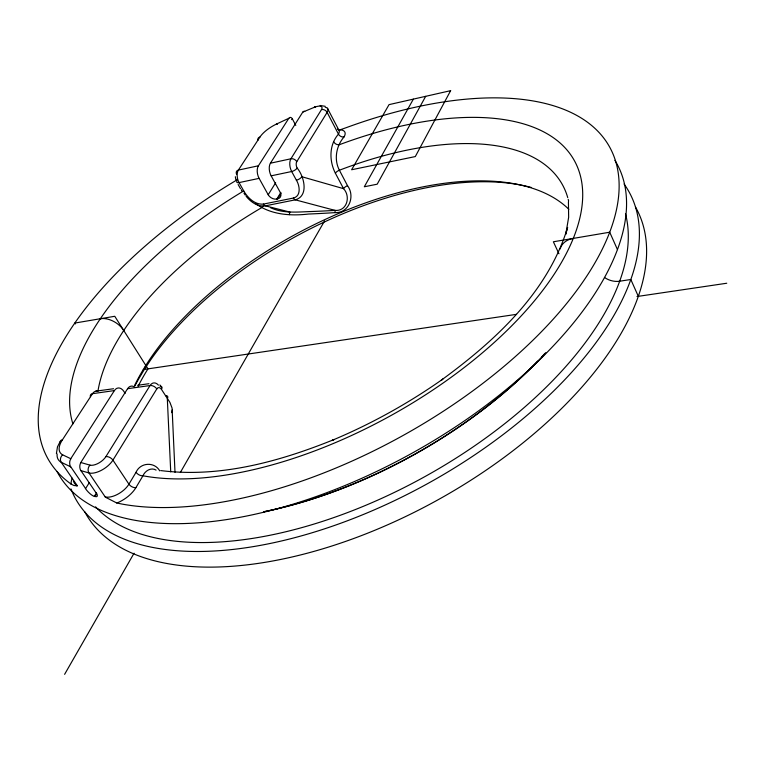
<?xml version="1.0" encoding="UTF-8"?>
<svg xmlns="http://www.w3.org/2000/svg" width="765" height="765" viewBox="0 0 765 765"><rect width="100%" height="100%" fill="white"/><g stroke="black" fill="none" stroke-linecap="round" stroke-linejoin="round"><path stroke-width="1.15" d="M175.003 472.321L172.087 408.108L169.926 402.409L161.463 389.375A5.345 2.515 -32.3 0 0 160.153 386.401M172.23 410.021L171.743 412.679M56.4 453.578L57.48 446.827L60.272 441.367M134.841 386.038A262.873 132.594 -29 0 1 138.628 379.01L144.375 369.399L145.799 365.421M425.665 96.361L377.193 184.193L364.312 186.775L413.349 99.154M64.614 674.338L134.057 553.219M180.349 472.474L324.57 220.922M337.375 129.122A13.254 5.393 -27.9 0 1 338.455 134.133C328.95 144.92 329.122 160.975 335.386 173.206L343.561 188.668C350.992 196.576 346.899 211.503 335.022 210.385A242.342 57.509 -3.7 0 1 308.878 211.609C295.998 212.144 282.495 213.339 270.456 207.678M338.56 130.366L346.344 127.621A321.195 152.187 -29 0 1 593.162 265.914A321.195 152.187 -29 0 1 122.075 504.078L116.844 503.035A22.195 11.054 -34.2 0 0 135.883 487.688L142.969 475.754C145.025 470.896 151.068 467.013 156.098 470.102M340.454 129.811L340.387 129.84A17.633 7.21 -27.9 0 1 344.059 136.906C336.179 145.962 333.77 159.493 339.392 170.232L347.53 185.704C355.409 196.203 349.012 213.272 335.118 212.613A247.277 56.199 -4 0 1 308.591 214.037C290.643 216.113 270.953 214.822 255.969 203.806M159.732 470.867C154.463 461.477 140.282 462.414 136.065 472.263L128.931 484.168A16.687 8.272 -34.1 0 1 105.188 496.887L88.979 472.961L80.937 470.628L95.788 492.459M94.334 496.37L96.505 492.756M259.928 137.078A22.242 8.769 -28.5 0 1 276.538 124.035L288.835 118.279L258.407 165.785A9.132 4.982 77.9 0 0 259.115 178.369L268.199 194.759A6.847 4.982 31.9 0 0 276.815 199.043L280.832 192.503M94.937 496.6L96.591 493.894M276.815 199.043L277.561 198.89L281.013 193.258M161.463 389.385A5.307 3.251 82.5 0 0 156.796 388.936L112.933 460.128A16.84 8.109 -33.9 0 1 88.979 472.961A5.604 4.485 -73.6 0 1 89.954 465.139A11.236 5.384 -33.9 0 0 105.924 456.581L150.055 385.531A10.672 6.55 82.5 0 1 158.441 385.13M246.12 196.261C250.681 201.922 257.7 207.066 265.35 205.842L295.3 199.837C309.28 195.917 304.001 176.007 297.136 168.042A4.6 2.429 78 0 1 296.763 161.692L327.133 112.369A13.349 5.279 -27.9 0 0 325.182 107.243M89.371 482.505L85.603 488.558L70.801 466.87L61.238 462.299A32.847 15.434 -33.8 0 1 57.117 453.941M268.199 194.759L275.649 182.768M344.059 136.906A4.437 3.385 31.2 0 1 338.455 134.133L327.133 112.369A4.466 3.414 32.4 0 0 321.491 109.577L290.92 158.785A9.247 4.896 78 0 0 291.675 171.513L296.38 180.177C299.737 185.493 301.362 196.098 293.425 198.049L263.447 204.083C254.917 204.924 247.85 197.896 243.815 191.078L239.053 182.606A9.075 5.03 77.8 0 1 238.374 170.098L259.918 137.078A4.437 3.29 33.5 0 0 257.862 140.473M134.21 386.774A10.576 6.608 82.6 0 0 127.564 388.716L80.822 462.5L89.954 465.139M277.561 198.89A6.847 4.982 31.9 0 0 280.2 192.302L271.145 175.835A9.18 4.944 77.9 0 1 270.418 163.203L302.768 112.13L314.453 107.253A4.447 1.023 68.2 0 1 315.486 107.215M144.375 369.399L150.753 359.789A262.883 132.603 -29 0 1 397.704 194.616A262.72 132.508 -29 0 1 531.245 187.454M125.144 393.382L123.892 391.451A10.528 6.646 82.6 0 0 114.406 390.58L70.763 458.713L62.625 454.812A27.33 12.775 -33.8 0 1 62.395 439.856L92.498 393.679A10.442 6.703 82.7 0 1 97.872 391.183M291.589 119.589L292.488 119.177L295.787 125.384M258.407 165.785L238.374 170.098A4.542 3.299 33.3 0 0 236.567 174.191M270.418 163.203L290.92 158.785A4.619 3.423 32.1 0 1 296.763 161.683M259.115 178.369L239.053 182.606A4.533 1.836 -29.2 0 1 236.825 181.219M271.145 175.835L291.675 171.513A4.619 1.913 -28.5 0 0 297.136 168.042M143.304 369.552L516.538 314.339M636.996 296.524L726.75 283.241M113.536 388.744L95.797 391.164M137.738 385.292L148.965 383.695M114.406 390.58L92.498 393.679A5.24 3.251 32.2 0 0 90.385 396.662M127.564 388.716L150.055 385.531A5.345 3.395 31.2 0 1 156.787 388.926M76.768 485.794L73.889 485.498L71.021 484.006A37.867 18.389 -34 0 1 72.178 478.173M76.806 485.794L77.322 485.775L61.238 462.299A5.498 4.657 -59.3 0 1 62.625 454.812M320.066 105.493L325.173 106.297M160.793 470.58C220.043 478.049 279.483 461.591 334.018 439.55L332.249 440.296C371.197 423.973 408.338 403.404 442.849 379.086L441.3 380.176C494.831 341.085 547.769 292.67 567.611 227.425L565.794 234.224L568.644 217.289L568.424 201.721M116.844 503.035L106.545 497.766M105.188 496.887L106.268 497.594M70.973 483.968L71.021 484.006A321.195 152.187 -29 0 1 237.188 179.775M159.847 384.929L161.759 387.061M245.259 195.123L243.959 193.21M75.353 323.949L74.779 323.069L114.769 316.28L147.98 368.864A257.776 129.983 -29 0 0 138.073 386.363M238.135 184.508L240.516 188.735M339.086 130.499L327.43 108.248M558.957 253.76L553.363 241.778L609.715 232.216L617.46 249.591M638.316 296.323L630.819 279.502L619.688 281.214A16.601 12.479 19 0 1 604.484 277.446M235.333 176.696L235.83 179.67M335.118 212.613L335.022 210.385L295.3 199.837A4.571 2.429 78.6 0 1 293.425 198.049M170.729 471.871L167.315 398.632A5.336 2.544 -32.3 0 0 165.623 395.648M635.457 206.98A314.731 159.311 -29 0 1 437.647 500.004A314.731 159.311 -29 0 1 84.772 511.833M614.888 160.325A319.445 154.157 -29 0 1 413.836 452.201A319.445 154.157 -29 0 1 57.145 471.699M624.077 184.049A316.433 157.485 -29 0 1 427.329 483.786A316.433 157.485 -29 0 1 70.963 488.931M625.483 213.798A305.13 151.728 -29 0 1 424.489 476.834A305.13 151.728 -29 0 1 95.568 506.841M134.564 385.512A258.121 129.61 -29 0 1 346.65 210.126A258.121 129.61 -29 0 1 568.835 209.294M100.339 318.728A18.58 11.972 33 0 1 123.748 330.49M97.968 391.011A261.62 125.747 -29 0 1 262.041 207.449A4.456 1.731 -61.6 0 1 263.045 206.148M72.895 423.858A283.758 134.085 -29 0 1 242.62 191.575M560.19 248.969A22.013 16.61 20.3 0 1 573.262 238.403M333.808 141.888A4.466 3.385 31.2 0 0 339.45 144.681A283.758 134.085 -29 0 1 560.037 264.872A283.758 134.085 -29 0 1 142.959 475.782A5.498 3.328 30.3 0 1 136.065 472.263M302.825 112.216A4.638 2.41 77.2 0 1 304.747 111.403M567.735 197.628A261.659 125.766 -29 0 0 339.392 170.232A4.475 1.903 -27.9 0 0 335.386 173.206M568.204 199.349A261.659 125.766 -29 0 1 568.625 201.09M347.53 185.704A4.456 1.932 -27.9 0 0 343.561 188.668L301.831 176.725A4.609 1.922 -28.5 0 1 296.38 180.177M289.419 214.678A4.427 0.842 89 0 1 289.964 212.096L265.35 205.842A4.523 2.477 78.5 0 1 263.447 204.083M288.912 118.403A4.705 2.467 77.2 0 1 292.536 119.082M314.453 107.263A8.903 3.5 -28 0 1 321.482 109.577M243.815 191.078A4.523 1.855 -29.2 0 1 241.577 189.682M276.538 124.026A4.427 0.507 64.5 0 1 277.293 124.408M236.796 180.196A4.504 2.505 77.8 0 1 236.49 179.383M544.938 353.468A290.939 142.634 -29 0 1 541.773 356.892M537.719 361.157A290.939 142.634 -29 0 1 263.619 511.747M545.751 352.684A290.939 142.644 -29 0 1 263.667 511.823M94.277 496.332A8.654 2.563 47.6 0 1 85.393 488.5M96.218 492.65A8.597 2.63 45.1 0 1 94.784 496.361M80.87 470.724A5.785 3.758 84.6 0 1 80.899 462.615M77.322 485.775A32.57 15.74 -34 0 1 73.373 480.85M135.883 487.688A5.537 3.328 30.3 0 1 128.931 484.168L112.933 460.128A5.575 3.356 31 0 0 105.924 456.581M70.696 467.004A5.833 3.825 84.6 0 1 70.849 458.866M60.196 442.428A5.384 3.223 32 0 1 62.376 439.856M450.633 90.662L415.309 156.567L351.604 169.754L389.041 104.633L450.633 90.662"/></g></svg>
